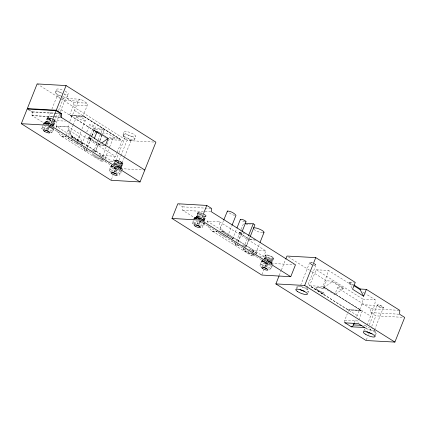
<?xml version="1.0" encoding="UTF-8"?>
<svg xmlns="http://www.w3.org/2000/svg" width="426" height="426" viewBox="0 0 426 426"><rect width="100%" height="100%" fill="white"/><g stroke="black" fill="none" stroke-linecap="round" stroke-linejoin="round"><path stroke-width="0.32" stroke-dasharray="2.13 1.6" d="M45.582 124.078L32.009 115.526L32.051 112.107L28.233 109.7M196.109 218.74L182.69 210.284L182.733 206.86L178.915 204.459M311.145 286.725L347.675 309.697L360.902 310.432L324.372 287.454L323.164 287.39L323.334 288.753L322.439 288.407A7.37 1.837 21.5 0 0 315.89 288.072A7.37 1.837 21.5 0 0 323.1 292.571L323.829 292.8L324.079 294.835L309.468 285.713L316.246 269.775L362.84 299.079L362.169 303.663L356.727 316.678M402.08 317.285L375.902 315.868L370.737 312.625L370.934 308.754L337.493 287.768L334.767 294.616L323.659 287.683L326.396 280.803L332.418 281.139L343.489 288.098L343.25 288.706L334.767 294.616M28.861 109.546L32.461 111.814L32.264 115.686L53.916 116.889M59.533 114.003L56.796 121.655L56.36 126.25L102.964 155.559L115.265 156.241L68.671 126.937L69.007 123.902M42.983 124.578L43.202 123.721L44.501 122.496L50.327 124.12M112.043 164.969L110.744 166.199L109.152 170.879L110.776 171.902M193.66 219.337L193.883 218.479L195.183 217.255L201.008 218.879M262.72 259.727L261.42 260.952L259.828 265.638L260.914 266.319M44.501 122.496L43.654 125.031M195.183 217.255L194.336 219.784M367.297 325.027L374.507 305.373L375.072 302.811L375.157 299.766L365.615 293.764M52.217 118.71L49.091 117.72L47.281 117.794L47.845 118.897L51.535 120.803M53.239 119.195L55.486 121.021L55.029 121.453L53.585 121.373L51.935 125.516L53.745 125.441L53.181 124.344L51.589 123.343M114.823 160.267L114.732 160.543C116.612 162.737 120.063 164.154 122.938 163.77L123.023 163.493C121.144 161.3 117.693 159.878 114.823 160.267L113.316 164.095M202.898 213.469L199.773 212.473L197.962 212.547L198.527 213.65L202.217 215.556M203.921 213.953L206.168 215.78L205.71 216.211L204.267 216.126L202.616 220.274L204.427 220.199L203.862 219.097L202.27 218.096M265.499 255.025L265.414 255.296C267.294 257.496 270.744 258.912 273.614 258.529L273.705 258.252C271.825 256.058 268.375 254.636 265.499 255.025L263.998 258.854M309.468 285.713L323.046 286.41L328.553 270.457L353.26 285.995M43.239 129.429L41.61 128.407L42.589 125.675M193.915 224.188L192.291 223.165L193.271 220.428M41.61 128.407L42.856 127.236L43.457 125.579M109.152 170.879L110.393 169.708L111.798 165.852L113.705 166.38M192.291 223.165L193.532 221.989L194.134 220.338M259.828 265.638L261.074 264.466L262.475 260.605L264.381 261.138M60.417 111.591L64.816 100.366A3.339 2.599 -86.6 0 1 67.004 98.481L80.807 99.285L86.995 103.209A2.609 2.029 -86.6 0 1 87.09 105.808L83.091 115.877L69.555 115.068L73.554 105.004A2.609 2.029 -86.6 0 0 73.586 102.693L67.17 98.481M106.106 146.949L102.299 157.386M107.006 144.489L108.8 139.568L122.337 140.378L116.836 152.716M57.398 130.873A12.247 9.388 89.7 0 0 61.717 136.395L100.967 161.039L102.075 157.993M208.08 225.631A12.247 9.388 89.7 0 0 212.393 231.153L251.649 255.792L252.756 252.751M252.98 252.139L253.646 250.312L265.936 250.999L263.492 256.484L260.201 256.292M119.056 139.222L120.265 139.291L83.73 116.314L70.503 115.579L83.677 116.452L120.265 139.291L119.056 139.222L114.503 137.614L114.658 137.923A7.37 1.832 21.7 0 1 108.71 137.763M110.744 166.199L115.27 169.042L113.699 173.073M261.42 260.952L265.952 263.8L264.381 267.832M46.583 129.525L47.733 126.57L52.978 128.029M197.265 224.284L198.41 221.328L203.655 222.787M344.629 322.274A2.609 2.029 -87 0 1 344.751 320.277L347.318 313.765M348.25 311.395L348.713 310.208L362.292 310.911L358.793 319.798M354.416 322.562L355.806 319.031M55.577 92.027L56.695 89.215M44.176 123.247L44.283 122.976M44.938 123.258L45.044 122.981M47.281 117.794L45.539 122.214L45.79 123.247M50.46 120.377L48.809 124.525L46.194 123.039L45.736 122.592L47.648 117.64M45.758 123.284L45.864 123.013M45.736 122.592L45.63 121.942L46.615 121.756L48.266 117.613M46.194 123.039L47.845 118.897M43.516 130.148L44.118 128.636M50.673 120.175A3.371 0.836 21.7 0 1 48.266 118.215L50.944 111.49M51.919 109.04L57.276 95.578M46.615 121.756L47.44 121.863L49.091 117.72M46.897 123.535L48.548 119.386M47.44 121.863L48.42 122.097L50.071 117.949M47.787 124.041L49.437 119.892M51.141 118.29L49.491 122.432L48.42 122.097M52.132 122.326L52.606 121.138L53.585 121.373M52.478 123.849L54.129 119.701M54.411 120.872L57.579 112.917M58.554 110.472L63.421 98.236M53.181 124.344L54.832 120.196M52.76 125.622L54.411 121.479M53.644 124.791L55.295 120.643M53.378 125.601L55.029 121.453M53.745 125.441L55.486 121.021M67.036 96.968L68.149 94.162M69.811 121.357L78.347 101.175A3.339 2.599 -86.6 0 1 80.541 99.29L80.807 99.285M66.009 135.521L68.282 129.813L79.337 136.746L82.862 143.354L82.591 144.047L81.382 143.983M68.288 137.31L72.931 125.638M73.176 125.026L76.781 116.223C79.896 116.511 83.4 118.077 85.301 120.585L81.393 130.409M68.282 129.813L71.797 136.395L71.52 137.087L82.591 144.047M77.239 140.841L81.148 131.022M48.782 126.096L76.568 143.711L77.287 141.906M77.516 141.331L79.337 136.746M81.893 144.265L85.796 134.456M86.771 132.007L89.7 124.653M104.78 145.282L99.482 144.989L88.411 138.029L88.688 137.337L90.802 135.862M88.645 151.118L86.089 150.969L84.417 149.925L85.637 146.869M85.882 146.256L90.264 135.239M90.509 134.627L92.943 128.508L102.554 129.041L104.221 130.09L102.762 133.764M87.245 147.284L91.633 136.256M91.878 135.644L95.291 127.065A3.062 0.761 21.7 0 0 91.622 124.759A3.062 0.761 21.7 0 0 90.573 125.75A3.062 0.761 21.7 0 0 95.291 127.065M86.089 150.969L87.303 147.913M87.548 147.3L91.931 136.288M92.176 135.676L94.609 129.557L104.221 130.09M91.462 150.341L94.018 150.49L97.921 140.686M98.166 140.074L100.85 133.333M101.09 132.72L102.554 129.041M95.104 152.21L99.482 141.219M99.721 140.612L102.155 134.504M93.129 151.379L95.69 151.534L99.104 142.955M100.078 140.505L102.517 134.376M99.482 144.989L99.753 144.297L100.808 143.562M104.998 158.626L109.37 147.636M109.615 147.029L113.257 137.87M123.119 134.499L124.238 131.693M111.713 165.725L111.825 165.448A5.32 1.326 21.7 0 0 118.194 169.452M113.508 164.473L115.185 160.112M113.54 164.26L114.157 164.234L115.808 160.085M114.211 164.329L115.387 161.369M115.803 160.693L118.726 153.349M118.971 152.737L124.813 138.056M114.157 164.234L114.983 164.34L116.633 160.192M114.908 164.825L116.085 161.864M114.983 164.34L115.963 164.569L117.613 160.421M115.797 165.331L116.98 162.37M115.963 164.569L117.028 164.91L118.678 160.762M111.351 179.697L113.012 175.523M114.44 171.944L115.861 168.366L117.177 168.44M116.346 167.152L120.68 156.257M120.92 155.65L126.948 140.511L155.24 142.13M116.729 165.911A3.829 0.953 21.7 0 1 120.393 168.499L121.288 167.919L121.181 167.264L118.109 165.336L119.759 161.188M117.661 166.827L119.078 163.275M119.131 165.815L120.782 161.667M118.732 167.168L120.143 163.616M120.02 166.321L121.671 162.173M119.477 167.993L121.122 163.845M121.953 163.344A3.371 0.836 21.7 0 0 117.922 160.81A3.371 0.836 21.7 0 0 116.761 161.901A3.371 0.836 21.7 0 0 121.953 163.344L124.387 157.226M124.632 156.614L130.963 140.708A3.371 0.836 21.7 0 0 126.927 138.173A3.371 0.836 21.7 0 0 125.771 139.265A3.371 0.836 21.7 0 0 130.963 140.708M120.723 166.816L122.368 162.668M121.953 163.951L120.302 168.1L121.288 167.919L123.023 163.493M121.181 167.264L122.832 163.121M120.92 168.073L122.571 163.925M134.573 139.446A6.278 1.56 21.7 0 0 127.06 134.717A6.278 1.56 21.7 0 0 124.903 136.751A6.278 1.56 21.7 0 0 134.573 139.446L135.692 136.634A6.278 1.56 21.7 0 0 128.178 131.911A6.278 1.56 21.7 0 0 126.021 133.945A6.278 1.56 21.7 0 0 135.692 136.634M194.852 218.005L194.964 217.729M195.619 218.011L195.726 217.739M197.962 212.547L196.221 216.972L196.471 218.005M200.566 219.704L197.579 218.293L196.221 216.972L198.33 212.393M196.413 217.345L198.063 213.202M196.434 218.043L196.546 217.766M196.679 216.541L197.297 216.514L198.947 212.366M196.876 217.798L198.527 213.65M194.4 224.401L194.799 223.394M197.297 216.514L198.122 216.621L199.773 212.473M197.579 218.293L199.224 214.145M198.122 216.621L199.102 216.85L200.752 212.707M198.468 218.799L200.119 214.651M201.817 213.043L200.167 217.191L199.102 216.85M199.485 219.278L201.136 215.135M202.813 217.084L203.282 215.897L204.267 216.126M203.159 218.602L204.81 214.459M203.862 219.097L205.513 214.954M203.442 220.38L205.092 216.232M204.059 220.354L205.971 215.402M204.427 220.199L206.168 215.78M267.858 263.199L266.543 263.124L199.464 220.854M225.146 236.691L220.79 234.619L218.719 232.681L223.613 220.396M227.431 236.824L231.829 225.78M232.575 239.023L236.478 229.215M233.267 238.805L222.234 231.755L233.267 238.805L232.064 238.741M255.456 240.04L250.158 239.747L239.093 232.782L244.513 232.995M239.327 245.877L236.765 245.727L235.099 244.684L236.318 241.622M236.558 241.015L240.94 229.997M241.185 229.385L243.624 223.267M237.921 242.043L241.824 232.239M236.765 245.727L237.985 242.666M238.23 242.053L242.122 232.266M242.138 245.094L244.7 245.248L248.113 236.67M244.817 249.412L245.546 247.581M245.786 246.968L249.673 237.197M243.81 246.137L246.372 246.287L250.025 237.101M250.158 239.747L255.493 239.955M255.675 253.385L259.562 243.613M265.867 254.87L264.216 259.013C267.027 259.141 270.254 260.169 272.054 262.4L271.074 263.257A3.829 0.953 21.7 0 0 267.406 260.669M264.189 259.226L265.606 255.675M264.834 258.987L266.484 254.844M264.887 259.088L266.069 256.127M261.74 267.379L262.341 265.867M265.664 259.093L267.315 254.95M265.59 259.583L266.767 256.617M266.644 259.327L268.295 255.179M266.245 260.68L267.656 257.123M267.709 259.663L269.36 255.52M262.033 274.456L263.928 269.685M265.116 266.703L266.543 263.124M267.262 261.159L268.678 257.608M268.79 260.089L270.441 255.941M268.343 261.585L269.759 258.034M269.812 260.574L271.458 256.425M269.408 261.926L270.824 258.369M270.702 261.079L272.352 256.931M270.153 262.746L271.804 258.603M271.399 261.575L273.05 257.426M272.635 258.71L270.984 262.853L271.964 262.672L273.705 258.252M271.602 262.831L273.513 257.874M279.254 275.43L281.181 270.585M281.421 269.983L285.516 259.69M295.9 289.387L297.018 286.576M300.628 285.313L309.638 262.677A3.371 0.836 21.7 0 1 312.615 262.911M306.779 287.965L315.788 265.329M307.801 293.205L308.472 291.522M323.659 287.683L332.179 281.746L332.418 281.139M351.977 288.136L349.07 282.683L349.309 282.076L354.608 282.374M347.675 309.697L360.96 310.298M363.442 331.859L364.56 329.048M369.39 324.729L377.18 305.149M366.339 339.911L367.563 336.828M368.543 334.362L370.753 328.813M371.733 326.348L375.902 315.868M374.56 329.83L383.325 307.801A3.371 0.836 21.7 0 0 379.294 305.266A3.371 0.836 21.7 0 0 378.139 306.358A3.371 0.836 21.7 0 0 383.325 307.801M374.896 336.806L376.014 333.995M53.953 128.838L52.776 131.517L48.436 128.785L49.533 126.059M121.49 171.311L120.318 173.989L115.978 171.263L117.075 168.536M204.629 223.591L203.458 226.275L199.118 223.543L200.215 220.817M272.171 266.069L270.995 268.747L266.655 266.016L267.757 263.289M357.19 315.501L311.198 286.586M50.289 132.348L51.53 132.688L53.559 128.194M109.519 161.539L112.81 161.731L116.575 153.301M70.886 137.05L73.586 137.055L70.945 136.911M221.568 231.803L224.268 231.813A12.242 9.707 -80.7 0 1 219.481 223.288L219.401 221.728L207.095 221.046L207.265 222.606M204.24 222.952L202.212 227.447L203.458 226.275M121.958 170.24L122.4 169.441L117.869 166.593M85.301 120.585L85.12 120.787C82.005 120.494 78.496 118.934 76.595 116.426M68.224 137.726L68.155 138.264L69.23 139.27L74.465 141.938M43.404 124.179L44.256 123.375L49.975 124.967M51.53 132.688L52.776 131.517M111.798 165.852L110.52 167.056L114.967 169.846L120.686 171.438L119.072 175.166L120.318 173.989M121.101 170.666L122.4 169.441M194.086 218.937L194.938 218.133L200.657 219.725M204.677 222.92L203.825 223.725L198.106 222.132L194.219 219.688M262.475 260.605L261.202 261.809L265.648 264.605L271.367 266.197L269.754 269.919L270.995 268.747M271.777 265.425L273.077 264.2L268.55 261.351M91.329 135.489L96.095 132.172M63.144 98.353L66.515 97.192M130.686 140.825L134.057 139.664M297.534 286.357L298.658 285.968M365.077 328.829L368.447 327.669M86.963 103.156L73.48 102.448M344.751 320.277L358.33 320.98A2.609 2.029 -87 0 0 358.138 322.647M363.836 325.448L367.068 325.618M32.461 111.814L54.118 113.018M54.773 113.055L58.053 113.236M32.051 112.107L60.268 113.678M32.009 115.526L53.01 116.697M53.665 116.735L60.226 117.097M54.576 116.926L61.136 117.294M57.105 120.649L65.364 121.112M56.36 126.25L68.671 126.937M61.717 136.395L66.334 136.655M92.037 138.141L88.443 137.939L99.514 144.904L104.812 145.197M88.411 138.029L92 138.226M81.419 143.892L82.623 143.961L71.552 137.002M76.568 143.711L78.373 143.812M120.467 168.627L143.498 169.947M182.733 206.86L210.95 208.431M182.69 210.284L210.907 211.855M245.93 224.348L250.413 224.598M212.398 231.153L217.436 231.488M220.311 231.595L224.268 231.813M216.2 231.51L217.398 231.579M239.093 232.782L244.476 233.086M232.101 238.651L233.304 238.72M271.149 263.385L294.18 264.7M316.246 269.775L328.553 270.457M337.493 287.768L343.489 288.098M323.164 287.39L324.372 287.459L360.902 310.432M362.84 299.079L375.157 299.766M361.802 304.665L374.507 305.373M370.934 308.754L399.151 310.325M370.737 312.625L398.954 314.196M61.674 136.506L66.28 136.778M84.417 149.925L87.618 150.117M100.967 161.039L105.573 161.305M212.356 231.265L216.962 231.536M235.099 244.684L238.299 244.87M251.649 255.792L256.255 256.063M64.816 100.366L78.347 101.175M73.554 105.004L87.09 105.808M53.143 128.966L47.424 127.374L43.537 124.93M42.856 127.236L48.436 128.785M115.27 169.042L120.515 170.506M110.393 169.708L115.978 171.263M193.532 221.989L199.118 223.543M265.952 263.8L270.031 264.935M261.074 264.466L266.655 266.016M234.614 215.476L231.499 214.315L227.798 211.988M323.829 292.8L323.1 292.571A7.37 1.832 21.7 0 1 315.9 288.04A7.37 1.832 21.7 0 1 322.445 288.407L323.334 288.753M243.832 248.48A7.37 1.81 21.6 0 0 244.173 250.536A7.37 1.81 21.6 0 0 250.291 253.683L252.059 254.247A7.37 1.81 21.6 0 0 254.636 254.775M83.118 116.42L84.284 116.831M96.99 132.209L94.189 130.447L96.654 131.314M117.028 164.91L118.109 165.336M74.609 110.584L122.337 140.378M61.078 109.775L70.514 115.664M94.189 130.447L95.871 131.496M96.436 131.847L99.806 133.956M323.046 286.41L370.769 316.204M73.522 137.204L112.81 161.731M94.018 150.49L95.69 151.534M224.198 231.957L263.492 256.484M244.7 245.248L246.372 246.287M288.652 257.112L311.188 271.255M311.752 271.612L326.396 280.803M349.309 282.076L353.186 284.515M349.07 282.683L352.946 285.122M362.803 291.996L365.05 293.407M92.943 128.508L94.609 129.557M97.549 132.561L99.79 133.972M70.503 115.579L95.797 131.48M96.356 131.836L101.415 135.015M70.45 115.712L96.915 132.332M97.426 132.678L104.173 136.922M104.732 137.273L106.468 138.338M332.179 281.746L343.25 288.706M88.688 137.337L99.753 144.297M239.124 232.697L250.195 239.657M219.401 221.728L265.936 250.999M207.095 221.046L253.646 250.312M311.188 286.725L324.079 294.835M71.797 136.395L82.862 143.354M51.839 125.068L54.352 126.65M202.52 219.827L205.034 221.408M37.131 83.917L60.146 98.417M60.71 98.773L126.948 140.511M76.6 143.626L115.861 168.366M114.503 137.614L114.663 137.917M376.142 333.606L374.385 330.23A3.371 0.836 21.7 0 1 369.805 329.378A3.371 0.836 21.7 0 1 369.544 327.732M374.241 329.948L375.87 333.079M306.97 287.997L308.6 291.134M123.263 135.415L124.893 138.546M122.992 134.888L124.743 138.264M55.449 92.415L57.35 96.074M360.353 309.915L360.396 310.266M56.589 127.853L56.418 126.288L68.719 126.969L68.799 128.53A12.242 9.707 -80.7 0 0 73.586 137.06M366.892 325.997A3.339 2.593 -87 0 1 365.226 327.44M314.207 263.598A3.371 0.836 21.7 0 1 315.9 265.1A3.371 0.836 21.7 0 1 313.728 265.073M312.098 264.493A3.371 0.836 21.7 0 1 309.633 262.629M314.154 263.737A3.371 0.836 21.7 0 1 315.847 265.238A3.371 0.836 21.7 0 1 313.669 265.212M312.045 264.631A3.371 0.836 21.7 0 1 309.58 262.767A3.371 0.836 21.7 0 1 312.562 263.05M371.914 328.483A3.371 0.836 21.7 0 1 372.686 328.851M306.502 288.082A3.371 0.836 21.7 0 1 303.445 287.438A3.371 0.836 21.7 0 1 300.708 285.809M365.354 330.603A6.278 1.56 21.7 0 1 366.695 328.872A6.278 1.56 21.7 0 1 374.592 331.982A6.278 1.56 21.7 0 1 374.624 334.25M297.817 288.13A6.278 1.56 21.7 0 1 299.158 286.4A6.278 1.56 21.7 0 1 307.05 289.504A6.278 1.56 21.7 0 1 307.082 291.778M53.399 119.802A3.371 0.836 21.7 0 1 52.984 121.064M50.614 120.313A3.371 0.836 21.7 0 1 48.149 118.449A3.371 0.836 21.7 0 1 51.131 118.732M53.452 119.663A3.371 0.836 21.7 0 1 53.042 120.931M48.266 118.215A3.371 0.836 21.7 0 1 52.004 118.913M59.677 97.538A3.371 0.836 21.7 0 1 57.553 95.461A3.371 0.836 21.7 0 1 62.462 97.027A3.371 0.836 21.7 0 1 62.047 98.289M63.991 94.002A6.278 1.56 21.7 0 1 67.148 96.798A6.278 1.56 21.7 0 1 63.091 96.75M61.589 96.271A6.278 1.56 21.7 0 1 55.449 92.266A6.278 1.56 21.7 0 1 62.047 93.113M65.109 91.196A6.278 1.56 21.7 0 1 68.266 93.986A6.278 1.56 21.7 0 1 64.209 93.944M62.702 93.464A6.278 1.56 21.7 0 1 56.567 89.46A6.278 1.56 21.7 0 1 63.165 90.307M256.83 254.066A7.37 1.81 21.6 0 0 249.615 249.561A7.37 1.832 21.7 0 1 256.835 254.05M254.636 254.769A7.37 1.832 21.7 0 1 252.059 254.247M250.291 253.683A7.37 1.832 21.7 0 1 244.178 250.525A7.37 1.832 21.7 0 1 243.848 248.443M235.514 243.155A3.062 0.751 21.6 0 1 232.458 241.782A3.062 0.751 21.6 0 1 232.095 240.754M244.721 221.871A3.062 0.761 21.7 0 1 241.254 220.508M202.398 222.287A5.32 1.326 21.7 0 1 198.654 221.099M194.98 218.783A5.32 1.326 21.7 0 1 200.337 218.927M201.983 219.683A5.32 1.326 21.7 0 1 203.053 220.29M201.333 221.738A5.32 1.326 21.7 0 1 199.192 220.998M195.087 218.511A5.32 1.326 21.7 0 1 200.875 218.831M202.094 219.406A5.32 1.326 21.7 0 1 203.159 220.013M204.549 221.142A5.32 1.326 21.7 0 1 204.784 221.595M195.726 218.687A4.606 1.145 21.7 0 1 200.731 218.964M201.791 219.465A4.606 1.145 21.7 0 1 203.436 220.498M195.225 224.225A3.371 0.836 21.7 0 1 195.949 223.299A3.371 0.836 21.7 0 1 200.183 224.965A3.371 0.836 21.7 0 1 200.199 226.185M196.311 218.879A4.606 1.145 21.7 0 1 196.397 217.548A4.606 1.145 21.7 0 1 200.843 218.687M201.897 219.188A4.606 1.145 21.7 0 1 203.548 220.226M204.027 220.689A4.606 1.145 21.7 0 1 204.224 221.078M196.924 218.991A3.829 0.953 21.7 0 1 196.993 217.883A3.829 0.953 21.7 0 1 200.689 218.836M202.334 219.683A3.829 0.953 21.7 0 1 203.335 220.498M197.03 218.714A3.829 0.953 21.7 0 1 197.105 217.606A3.829 0.953 21.7 0 1 200.795 218.559M202.441 219.411A3.829 0.953 21.7 0 1 203.612 220.546M269.94 264.759A5.32 1.326 21.7 0 1 264.418 262.693A5.32 1.326 21.7 0 1 262.395 260.478L262.507 260.206A5.32 1.326 21.7 0 0 268.875 264.211M270.59 262.762A5.32 1.326 21.7 0 1 271.431 263.353M267.123 260.797A5.32 1.326 21.7 0 1 272.32 264.067M267.565 263.603A4.606 1.145 21.7 0 1 263.066 260.771M268.274 261.436A4.606 1.145 21.7 0 1 270.254 262.459M270.979 262.975A4.606 1.145 21.7 0 1 271.458 263.438M262.416 266.356A3.371 0.836 21.7 0 1 265.265 266.239A3.371 0.836 21.7 0 1 268.486 268.518M266.559 262.885A4.606 1.145 21.7 0 1 263.375 260.882M267.262 260.723A4.606 1.145 21.7 0 1 271.767 263.556M266.713 262.741A3.829 0.953 21.7 0 1 264.067 261.074M269.104 261.724A3.829 0.953 21.7 0 1 270.872 262.97M264.573 261.191A3.829 0.953 21.7 0 1 264.173 260.803M253.065 254.093A5.82 1.448 21.7 0 1 246.473 251.5A5.82 1.448 21.7 0 1 245.296 249.205M251.276 250.616A5.82 1.448 21.7 0 1 254.695 252.554M262.65 232.862A5.82 1.448 21.7 0 1 254.061 229.481M103.955 160.011A7.37 1.832 21.7 0 1 101.377 159.489L99.615 158.925A7.37 1.832 21.7 0 1 93.496 155.767A7.37 1.832 21.7 0 1 93.166 153.685M98.954 154.76A7.37 1.832 21.7 0 1 106.154 159.292M84.833 148.397A3.062 0.751 21.6 0 1 81.776 147.023A3.062 0.751 21.6 0 1 81.414 146.001M51.716 127.528A5.32 1.326 21.7 0 1 47.978 126.341M44.299 124.03A5.32 1.326 21.7 0 1 49.661 124.174M51.828 127.257A5.32 1.326 21.7 0 1 48.511 126.245M44.405 123.753A5.32 1.326 21.7 0 1 50.193 124.072M51.413 124.653A5.32 1.326 21.7 0 1 52.478 125.255M53.873 126.389A5.32 1.326 21.7 0 1 54.102 126.836M50.449 126.724A4.606 1.145 21.7 0 1 49.347 126.373M45.044 123.929A4.606 1.145 21.7 0 1 48.931 123.769M51.109 124.706A4.606 1.145 21.7 0 1 52.755 125.745M44.549 129.467A3.371 0.836 21.7 0 1 47.041 129.009A3.371 0.836 21.7 0 1 49.991 131.405M45.63 124.12A4.606 1.145 21.7 0 1 45.715 122.789A4.606 1.145 21.7 0 1 50.161 123.934M51.221 124.429A4.606 1.145 21.7 0 1 53.543 126.325M46.242 124.232A3.829 0.953 21.7 0 1 46.312 123.125A3.829 0.953 21.7 0 1 50.007 124.078M51.652 124.93A3.829 0.953 21.7 0 1 52.654 125.739M46.956 124.387A3.829 0.953 21.7 0 1 46.184 122.874A3.829 0.953 21.7 0 1 50.119 123.801M51.764 124.653A3.829 0.953 21.7 0 1 52.931 125.787M119.259 170.006A5.32 1.326 21.7 0 1 113.231 167.631A5.32 1.326 21.7 0 1 112.155 165.538M119.914 168.004A5.32 1.326 21.7 0 1 120.75 168.595M116.442 166.039A5.32 1.326 21.7 0 1 121.644 169.308M116.884 168.845A4.606 1.145 21.7 0 1 112.384 166.012M117.592 166.683A4.606 1.145 21.7 0 1 119.573 167.706M120.297 168.217A4.606 1.145 21.7 0 1 120.776 168.685M111.74 171.603A3.371 0.836 21.7 0 1 114.993 171.635A3.371 0.836 21.7 0 1 117.528 173.883M115.877 168.132A4.606 1.145 21.7 0 1 112.693 166.129M116.586 165.964A4.606 1.145 21.7 0 1 121.085 168.797M116.032 167.982A3.829 0.953 21.7 0 1 113.22 165.996M117.549 166.55A3.829 0.953 21.7 0 1 120.196 168.217M120.361 168.536A3.829 0.953 21.7 0 1 120.281 168.776M113.891 166.433A3.829 0.953 21.7 0 1 113.497 166.044M102.384 159.335A5.82 1.448 21.7 0 1 95.791 156.741A5.82 1.448 21.7 0 1 94.615 154.452M100.595 155.857A5.82 1.448 21.7 0 1 104.013 157.796M102.522 133.642A5.82 1.448 21.7 0 1 107.687 133.929A5.82 1.448 21.7 0 1 113.375 137.507A5.82 1.448 21.7 0 1 108.209 137.22M378.192 306.219A3.371 0.836 21.7 0 0 383.384 307.668A3.371 0.836 21.7 0 0 379.348 305.128A3.371 0.836 21.7 0 0 378.192 306.219M116.708 162.04A3.371 0.836 21.7 0 0 121.9 163.483A3.371 0.836 21.7 0 0 117.864 160.948A3.371 0.836 21.7 0 0 116.708 162.04"/><path stroke-width="0.64" d="M61.136 117.294L61.339 113.422L56.269 110.227L27.323 108.571L37.131 83.917L66.083 85.573L155.9 142.167L140.063 181.95L111.111 180.294L21.3 123.7L27.147 109.013L56.094 110.669L60.923 113.715L60.886 117.134L94.428 138.274M344.725 322.588L351.312 326.801A3.339 2.593 -87 0 0 353.489 324.916L354.182 323.153M21.3 123.7L50.252 125.356L56.094 110.669M56.269 110.227L66.083 85.573M108.188 138.418L105.44 145.319L94.396 138.359L97.155 131.432L108.188 138.418L101.862 142.827M171.982 218.458L177.823 203.772L206.775 205.428L211.605 208.468L211.562 211.892L295.495 264.78L290.745 276.708L261.793 275.052L171.982 218.458L200.934 220.114L290.745 276.708M200.934 220.114L206.775 205.428M223.852 219.779L227.457 210.976C230.572 211.269 234.082 212.835 235.983 215.343L232.074 225.162M236.968 227.99L240.381 219.411M242.069 231.627L245.967 221.824M248.603 235.44L253.236 223.799L254.902 224.848L250.27 236.489M260.052 242.394L263.939 232.623M353.74 284.861L360.38 289.041L366.365 289.371L399.806 310.362L399.615 314.234L404.7 317.429L394.886 342.083L366.088 340.528L275.878 283.908L279.009 276.037M285.755 259.083L286.964 256.053L315.762 257.613L355.273 282.411L352.558 289.222L363.644 296.214L366.365 289.371M275.878 283.908L304.675 285.468L315.762 257.613M363.644 296.214L360.14 289.643L360.38 289.041M351.146 326.801L364.885 327.498M353.489 324.916L361.892 325.347M60.023 113.348L61.339 113.422M244.902 223.336L253.236 223.799M344.836 322.833L358.463 323.638L364.619 327.503M304.675 285.468L394.886 342.083M354.054 285.814L360.14 289.643M105.478 145.234L144.813 170.022M27.323 108.571L28.35 109.221M50.252 125.356L140.063 181.95M227.276 211.179L227.393 211.525M372.074 333.776A6.278 1.56 21.7 0 1 366.738 331.54M304.531 291.304A6.278 1.56 21.7 0 1 300.064 289.542M240.45 219.859A3.062 0.761 21.7 0 1 243.411 219.891A3.062 0.761 21.7 0 1 245.717 221.93M199.576 226.105A3.371 0.836 21.7 0 1 196.434 224.987M266.372 268.401A3.371 0.836 21.7 0 1 263.3 267.075M253.321 228.043A5.82 1.448 21.7 0 1 260.462 229.555A5.82 1.448 21.7 0 1 263.46 232.83M48.894 131.346A3.371 0.836 21.7 0 1 45.752 130.228M116.436 173.819A3.371 0.836 21.7 0 1 112.618 172.317M365.226 334.112A6.278 1.56 21.7 0 0 374.896 336.806A6.278 1.56 21.7 0 0 367.382 332.078A6.278 1.56 21.7 0 0 365.226 334.112M297.689 291.64A6.278 1.56 21.7 0 0 307.359 294.329A6.278 1.56 21.7 0 0 299.84 289.605A6.278 1.56 21.7 0 0 297.689 291.64M195.156 226.115A3.371 0.836 21.7 0 0 200.342 227.559A3.371 0.836 21.7 0 0 196.311 225.024A3.371 0.836 21.7 0 0 195.156 226.115M262.698 268.588A3.371 0.836 21.7 0 0 267.885 270.031A3.371 0.836 21.7 0 0 263.854 267.496A3.371 0.836 21.7 0 0 262.698 268.588M44.474 131.357A3.371 0.836 21.7 0 0 49.666 132.8A3.371 0.836 21.7 0 0 45.63 130.265A3.371 0.836 21.7 0 0 44.474 131.357M112.017 173.829A3.371 0.836 21.7 0 0 117.203 175.278A3.371 0.836 21.7 0 0 113.172 172.738A3.371 0.836 21.7 0 0 112.017 173.829"/></g></svg>
